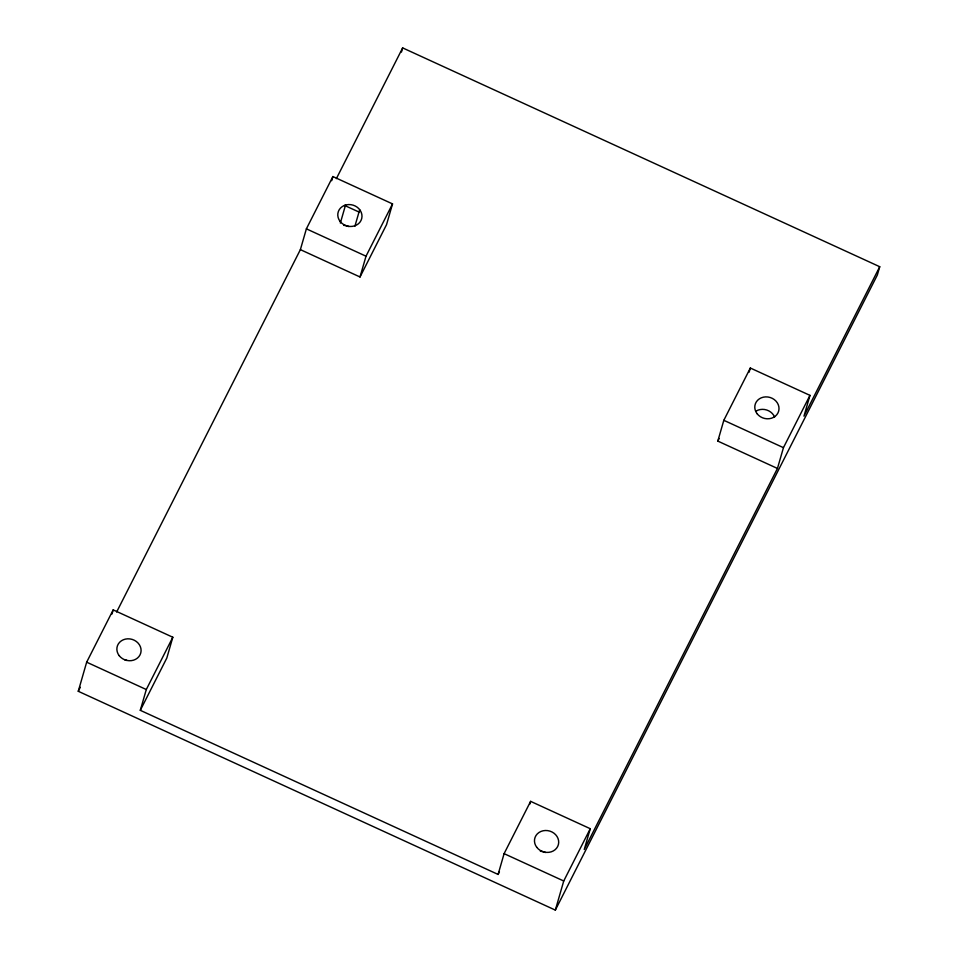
<?xml version="1.0" encoding="UTF-8"?>
<svg xmlns="http://www.w3.org/2000/svg" width="958" height="958" viewBox="0 0 958 958"><rect width="100%" height="100%" fill="white"/><g stroke="black" fill="none" stroke-linecap="round" stroke-linejoin="round"><path stroke-width="1.44" d="M336.366 178.643L402.659 47.9L879.731 266.719L877.336 275.03L555.341 910.1L78.269 691.281L86.663 662.182L113.188 609.887L172.811 637.238L166.824 658.014L140.299 710.321L498.1 874.438L499.429 871.816M111.978 614.042L113.188 609.887M140.299 710.321L146.299 689.532L172.811 637.238M300.381 249.631L306.38 228.842L332.893 176.547L392.529 203.898L386.529 224.675L360.016 276.982L300.381 249.631L116.637 612.018M331.696 180.703L332.893 176.547M340.341 223.07L345.539 205.06M401.462 52.055L402.659 47.9M354.891 226.268L359.693 209.646M360.016 276.982L366.016 256.193L392.529 203.898M498.1 874.438L504.1 853.65L530.624 801.355L590.26 828.706L584.26 849.483L777.453 468.45L783.452 447.661L809.965 395.367L750.33 368.016L723.817 420.311L717.817 441.099L777.453 468.45M529.822 804.121L530.624 801.355M555.341 910.1L563.735 881.001L590.26 828.706M749.132 372.171L750.33 368.016M809.965 395.367L803.966 416.155L879.731 266.719M78.269 691.281L80.292 687.269M717.817 441.099L719.147 438.477M344.521 205.407L359.43 212.245M306.38 228.842L366.016 256.193M723.817 420.311L783.452 447.661M86.663 662.182L146.299 689.532M504.1 853.65L563.735 881.001M756.161 411.054A12.214 10.849 16.1 0 1 774.603 417.029M540.36 851.291A12.214 10.849 16.1 0 1 545.509 852.524M124.863 659.846A12.214 10.849 16.1 0 1 126.923 660.433M343.671 225.346A12.214 10.849 16.1 0 1 348.82 226.591M536.779 847.327A12.214 10.849 16.1 0 0 557.652 846.537A12.214 10.849 16.1 0 0 545.306 830.502A12.214 10.849 16.1 0 0 536.779 847.327M119.175 655.643A12.214 10.849 16.1 0 0 140.048 654.853A12.214 10.849 16.1 0 0 127.701 638.818A12.214 10.849 16.1 0 0 119.175 655.643M757.095 413.712A12.214 10.849 16.1 0 0 777.968 412.922A12.214 10.849 16.1 0 0 765.622 396.887A12.214 10.849 16.1 0 0 757.095 413.712M340.09 221.394A12.214 10.849 16.1 0 0 360.962 220.591A12.214 10.849 16.1 0 0 348.616 204.569A12.214 10.849 16.1 0 0 340.09 221.394"/></g></svg>
